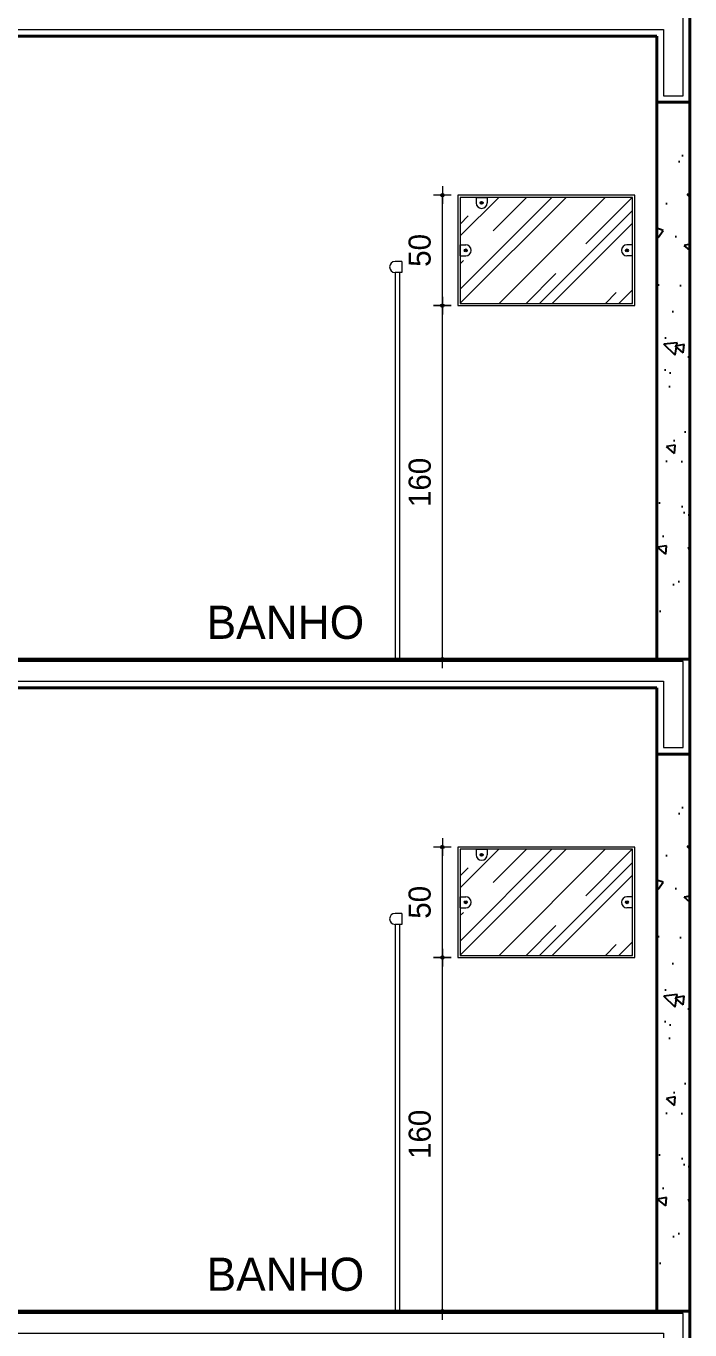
# Model space of a CAD drawing. Header units: millimetres. Extents: x 13204 to 24802, y 21209 to 40694.
# Drawn here: x 14769 to 15069, y 29468 to 30058 of the extents above; entities that cross this region are included whole.
import ezdxf

# ---------------------------------------------------------------- set-up
doc = ezdxf.new("R2010")
doc.units = ezdxf.units.MM
for name, color, linetype, lineweight in [('COTAS', 30, 'Continuous', 5), ('Hachura', 8, 'Continuous', 0), ('Moveis', 6, 'Continuous', 13), ('PAREDE', 1, 'Continuous', 40), ('Paredes', 1, 'Continuous', 40), ('PISO', 5, 'Continuous', 5), ('TEXTO', 4, 'Continuous', 5)]:
    doc.layers.add(name, color=color, linetype=linetype, lineweight=lineweight)
doc.layers.add('HACHURAS', color=8, linetype='Continuous')
doc.styles.add('LANA', font='stylu.ttf')
doc.dimstyles.new('COTA 50', dxfattribs={"dimscale": 0, "dimtxt": 10, "dimasz": 0.5, "dimexe": 1.25, "dimexo": 5, "dimgap": 5, "dimtad": 1, "dimdec": 0, "dimtxsty": 'LANA', "dimblk": 'cota', "dimcen": 2.5, "dimse2": 1, "dimclrd": 256, "dimclre": 256, "dimclrt": 256, "dimaunit": 1, "dimadec": 0, "dimazin": 0, "dimtfac": 1, "dimtdec": 0, "dimtmove": 0, "dimatfit": 3, "dimldrblk": 'DOTSMALL', "dimfxl": 5, "dimfxlon": 1, "dimtzin": 9, "dimlwd": -1, "dimlwe": -1, "dimarcsym": 0})

# ---------------------------------------------------------------- blocks, each defined once
blk = doc.blocks.new('cota')
at = {"layer": 'COTAS'}
blk.add_hatch(color=256, dxfattribs=at).paths.add_polyline_path([(-1.6, 0, 1), (1.6, 0, 1)])
for points in [[(-1.6, 0), (-8, 0)], [(0, 1.6), (0, 8)], [(8, 0), (1.6, 0)], [(0, -8), (0, -1.6)]]:
    blk.add_lwpolyline(points, dxfattribs=at)
blk.add_circle((0, 0), 1.6, dxfattribs=at)
blk = doc.blocks.new('*D955')
at = {"layer": 'COTAS', "transparency": 16777216}
for p, q in [((14957.18, 29477.06), (14957.18, 29636.06)), ((14952.18, 29476.56), (14958.43, 29476.56))]:
    blk.add_line(p, q, dxfattribs=at)
at = {"layer": 'Defpoints', "color": 0, "transparency": 16777216}
for p in [(14957.18, 29636.56), (14964.23, 29636.56), (14935.78, 29476.56)]:
    blk.add_point(p, dxfattribs=at)
at = {"layer": 'COTAS', "transparency": 16777216, "xscale": 0.5, "yscale": 0.5, "zscale": 0.5}
for p, rotation in [((14957.18, 29636.56), 90), ((14957.18, 29476.56), 270)]:
    blk.add_blockref('cota', p, dxfattribs=dict(at, rotation=rotation))
at = {"layer": 'COTAS', "transparency": 16777216, "insert": (14946.96, 29556.56), "char_height": 10, "attachment_point": 5, "rotation": 90, "style": 'LANA'}
blk.add_mtext('160', dxfattribs=at)
blk = doc.blocks.new('_DotSmall')
at = {"layer": 'PAREDE', "color": 0, "const_width": 0.5}
blk.add_lwpolyline([(-0.0625, 0, 1), (0.0625, 0, 1)], format="xyb", close=True, dxfattribs=at)
blk = doc.blocks.new('*D956')
at = {"layer": 'COTAS', "transparency": 16777216}
for p, q in [((14957.18, 29637.06), (14957.18, 29686.06)), ((14959.23, 29636.56), (14955.93, 29636.56))]:
    blk.add_line(p, q, dxfattribs=at)
at = {"layer": 'Defpoints', "color": 0, "transparency": 16777216}
for p in [(14957.18, 29686.56), (14964.23, 29686.56), (14964.23, 29636.56)]:
    blk.add_point(p, dxfattribs=at)
at = {"layer": 'COTAS', "transparency": 16777216, "xscale": 0.5, "yscale": 0.5, "zscale": 0.5}
for p, rotation in [((14957.18, 29686.56), 90), ((14957.18, 29636.56), 270)]:
    blk.add_blockref('cota', p, dxfattribs=dict(at, rotation=rotation))
at = {"layer": 'COTAS', "transparency": 16777216, "insert": (14946.93, 29661.56), "char_height": 10, "attachment_point": 5, "rotation": 90, "style": 'LANA'}
blk.add_mtext('50', dxfattribs=at)
blk = doc.blocks.new('*D960')
at = {"layer": 'COTAS', "transparency": 16777216}
for p, q in [((14957.18, 29772.06), (14957.18, 29931.06)), ((14952.18, 29771.56), (14958.43, 29771.56))]:
    blk.add_line(p, q, dxfattribs=at)
at = {"layer": 'Defpoints', "color": 0, "transparency": 16777216}
for p in [(14957.18, 29931.56), (14964.23, 29931.56), (14935.78, 29771.56)]:
    blk.add_point(p, dxfattribs=at)
at = {"layer": 'COTAS', "transparency": 16777216, "xscale": 0.5, "yscale": 0.5, "zscale": 0.5}
for p, rotation in [((14957.18, 29931.56), 90), ((14957.18, 29771.56), 270)]:
    blk.add_blockref('cota', p, dxfattribs=dict(at, rotation=rotation))
at = {"layer": 'COTAS', "transparency": 16777216, "insert": (14946.96, 29851.56), "char_height": 10, "attachment_point": 5, "rotation": 90, "style": 'LANA'}
blk.add_mtext('160', dxfattribs=at)
blk = doc.blocks.new('*D961')
at = {"layer": 'COTAS', "transparency": 16777216}
for p, q in [((14957.18, 29932.06), (14957.18, 29981.06)), ((14959.23, 29931.56), (14955.93, 29931.56))]:
    blk.add_line(p, q, dxfattribs=at)
at = {"layer": 'Defpoints', "color": 0, "transparency": 16777216}
for p in [(14957.18, 29981.56), (14964.23, 29981.56), (14964.23, 29931.56)]:
    blk.add_point(p, dxfattribs=at)
at = {"layer": 'COTAS', "transparency": 16777216, "xscale": 0.5, "yscale": 0.5, "zscale": 0.5}
for p, rotation in [((14957.18, 29981.56), 90), ((14957.18, 29931.56), 270)]:
    blk.add_blockref('cota', p, dxfattribs=dict(at, rotation=rotation))
at = {"layer": 'COTAS', "transparency": 16777216, "insert": (14946.93, 29956.56), "char_height": 10, "attachment_point": 5, "rotation": 90, "style": 'LANA'}
blk.add_mtext('50', dxfattribs=at)

msp = doc.modelspace()

# ---------------------------------------------------------------- hatches: boundary and pattern name
at = {"layer": 'Hachura'}
h = msp.add_hatch(dxfattribs=at)
h.set_pattern_fill('AR-RROOF', color=256, angle=45, style=0)
h.set_pattern_definition([(45, (14965.23, 29932.564), (21.5526, 57.4736), [381, -50.8, 127, -25.4]), (45, (14980.138, 29965.43), (-41.848, 5.927), [76.2, -8.382, 152.4, -19.05]), (45, (14958.945, 29956.81), (81.361, 105.4282), [203.2, -35.56, 101.6, -25.4])])
h.paths.add_polyline_path([(15043.23, 29980.56), (14965.23, 29980.56), (14965.23, 29932.56), (15043.23, 29932.56)])
h = msp.add_hatch(dxfattribs=at)
h.set_pattern_fill('AR-RROOF', color=256, angle=45, style=0)
h.set_pattern_definition([(45, (14965.23, 29637.564), (21.5526, 57.4736), [381, -50.8, 127, -25.4]), (45, (14980.138, 29670.43), (-41.848, 5.927), [76.2, -8.382, 152.4, -19.05]), (45, (14958.945, 29661.81), (81.361, 105.4282), [203.2, -35.56, 101.6, -25.4])])
h.paths.add_polyline_path([(15043.23, 29685.56), (14965.23, 29685.56), (14965.23, 29637.56), (15043.23, 29637.56)])
at = {"layer": 'HACHURAS'}
h = msp.add_hatch(dxfattribs=at)
h.set_pattern_fill('AR-CONC', color=256, scale=0.25, angle=90, style=0)
h.set_pattern_definition([(140, (15054.23, 29773.564), (3.985, 45.546), [4.7625, -52.3875]), (85, (15054.23, 29773.564), (-47.764, -8.811), [3.81, -41.91]), (190.45, (15054.563, 29777.36), (-43.779, 36.736), [4.0475, -44.5225]), (136.184, (15041.53, 29773.564), (10.51, 67.77), [7.144, -78.581]), (186.636, (15042.41, 29779.21), (-61.856, 59.351), [6.071, -66.784]), (81.184, (15041.53, 29773.564), (-61.856, 59.351), [5.715, -62.865]), (111, (15044.706, 29779.914), (25.5664, 37.904), [4.7625, -52.3875]), (56, (15044.706, 29779.914), (-46.047, 15.4505), [3.81, -41.91]), (161.451, (15046.836, 29783.072), (-20.481, 53.354), [4.0475, -44.5225]), (127.5, (15054.231, 29773.564), (-21.1388, 0.7722), [0, -41.402, 0, -42.545, 0, -42.0688]), (97.5, (15054.23, 29773.564), (-25.0451, 16.705), [0, -24.257, 0, -40.4495, 0, -16.0338]), (57.5, (15054.231, 29759.403), (1.4322, 33.8976), [0, -15.875, 0, -49.53, 0, -65.7225]), (47.5, (15054.23, 29753.053), (-6.3566, 37.0323), [0, -20.6375, 0, -32.893, 0, -46.6725])])
h.paths.add_polyline_path([(15069.23, 30023.56), (15054.23, 30023.56), (15054.23, 29773.56), (15069.23, 29773.56)])
h = msp.add_hatch(dxfattribs=at)
h.set_pattern_fill('AR-CONC', color=256, scale=0.25, angle=90, style=0)
h.set_pattern_definition([(140, (15054.23, 29478.564), (3.985, 45.546), [4.7625, -52.3875]), (85, (15054.23, 29478.564), (-47.764, -8.811), [3.81, -41.91]), (190.45, (15054.563, 29482.36), (-43.779, 36.736), [4.0475, -44.5225]), (136.184, (15041.53, 29478.564), (10.51, 67.77), [7.144, -78.581]), (186.636, (15042.41, 29484.21), (-61.856, 59.351), [6.071, -66.784]), (81.184, (15041.53, 29478.564), (-61.856, 59.351), [5.715, -62.865]), (111, (15044.706, 29484.914), (25.5664, 37.904), [4.7625, -52.3875]), (56, (15044.706, 29484.914), (-46.047, 15.4505), [3.81, -41.91]), (161.451, (15046.836, 29488.072), (-20.481, 53.354), [4.0475, -44.5225]), (127.5, (15054.231, 29478.564), (-21.1388, 0.7722), [0, -41.402, 0, -42.545, 0, -42.0688]), (97.5, (15054.23, 29478.564), (-25.0451, 16.705), [0, -24.257, 0, -40.4495, 0, -16.0338]), (57.5, (15054.231, 29464.403), (1.4322, 33.8976), [0, -15.875, 0, -49.53, 0, -65.7225]), (47.5, (15054.23, 29458.053), (-6.3566, 37.0323), [0, -20.6375, 0, -32.893, 0, -46.6725])])
h.paths.add_polyline_path([(15069.23, 29728.56), (15054.23, 29728.56), (15054.23, 29478.56), (15069.23, 29478.56)])

# ---------------------------------------------------------------- linework, layer by layer
at = {"layer": 'Moveis'}
for points in [[(15044.23, 29981.56), (14964.23, 29981.56), (14964.23, 29931.56), (15044.23, 29931.56), (15044.23, 29981.56)], [(15044.23, 29686.56), (14964.23, 29686.56), (14964.23, 29636.56), (15044.23, 29636.56), (15044.23, 29686.56)]]:
    msp.add_lwpolyline(points, dxfattribs=at)
at = {"layer": 'Paredes'}
for p, q in [((15069.23, 30068.56), (15069.23, 29773.56)), ((14741.78, 30053.56), (15054.23, 30053.56)), ((15054.23, 30053.56), (15054.23, 29771.56)), ((15054.23, 30023.56), (15069.23, 30023.56)), ((15069.23, 29771.56), (14741.78, 29771.56)), ((15069.23, 29773.56), (15069.23, 29478.56)), ((14741.78, 29758.56), (15054.23, 29758.56)), ((15054.23, 29758.56), (15054.23, 29476.56)), ((15054.23, 29728.56), (15069.23, 29728.56)), ((15069.23, 29476.56), (14741.78, 29476.56)), ((15069.23, 29478.56), (15069.23, 29183.56))]:
    msp.add_line(p, q, dxfattribs=at)
at = {"layer": 'PISO'}
for p, q in [((14972.45, 29980.56), (14972.45, 29978.06)), ((14972.45, 29980.56), (14977.45, 29980.56)), ((14977.45, 29980.56), (14977.45, 29978.06)), ((14965.23, 29959.06), (14967.73, 29959.06)), ((14965.23, 29954.06), (14965.23, 29959.06)), ((15043.23, 29959.06), (15040.73, 29959.06)), ((15043.23, 29954.06), (15043.23, 29959.06)), ((14938.78, 29951.56), (14935.78, 29951.56)), ((14938.78, 29951.56), (14938.78, 29946.56)), ((14965.23, 29954.06), (14967.73, 29954.06)), ((15043.23, 29954.06), (15040.73, 29954.06)), ((14938.78, 29946.56), (14935.78, 29946.56)), ((14935.78, 29946.56), (14935.78, 29771.56)), ((14937.78, 29946.56), (14937.78, 29771.56)), ((14972.45, 29685.56), (14972.45, 29683.06)), ((14972.45, 29685.56), (14977.45, 29685.56)), ((14977.45, 29685.56), (14977.45, 29683.06)), ((14965.23, 29664.06), (14967.73, 29664.06)), ((14965.23, 29659.06), (14965.23, 29664.06)), ((15043.23, 29664.06), (15040.73, 29664.06)), ((15043.23, 29659.06), (15043.23, 29664.06)), ((14938.78, 29656.56), (14935.78, 29656.56)), ((14938.78, 29656.56), (14938.78, 29651.56)), ((14965.23, 29659.06), (14967.73, 29659.06)), ((15043.23, 29659.06), (15040.73, 29659.06)), ((14938.78, 29651.56), (14935.78, 29651.56)), ((14935.78, 29651.56), (14935.78, 29476.56)), ((14937.78, 29651.56), (14937.78, 29476.56))]:
    msp.add_line(p, q, dxfattribs=at)
for points in [[(13769.78, 30065.56), (13769.78, 30026.56), (13778.78, 30026.56), (13778.78, 30056.56), (14209.78, 30056.56), (14209.78, 30026.56), (14218.78, 30026.56), (14218.78, 30056.56), (14344.78, 30056.56), (14344.78, 30026.56), (14353.78, 30026.56), (14353.78, 30056.56), (14729.78, 30056.56), (14729.78, 30026.56), (14738.78, 30026.56), (14738.78, 30056.56), (15057.23, 30056.56), (15057.23, 30026.56), (15066.23, 30026.56), (15066.23, 30065.56)], [(13769.78, 29770.56), (13769.78, 29731.56), (13778.78, 29731.56), (13778.78, 29761.56), (14209.78, 29761.56), (14209.78, 29731.56), (14218.78, 29731.56), (14218.78, 29761.56), (14344.78, 29761.56), (14344.78, 29731.56), (14353.78, 29731.56), (14353.78, 29761.56), (14729.78, 29761.56), (14729.78, 29731.56), (14738.78, 29731.56), (14738.78, 29761.56), (15057.23, 29761.56), (15057.23, 29731.56), (15066.23, 29731.56), (15066.23, 29770.56)], [(13769.78, 29475.56), (13769.78, 29436.56), (13778.78, 29436.56), (13778.78, 29466.56), (14209.78, 29466.56), (14209.78, 29436.56), (14218.78, 29436.56), (14218.78, 29466.56), (14344.78, 29466.56), (14344.78, 29436.56), (14353.78, 29436.56), (14353.78, 29466.56), (14729.78, 29466.56), (14729.78, 29436.56), (14738.78, 29436.56), (14738.78, 29466.56), (15057.23, 29466.56), (15057.23, 29436.56), (15066.23, 29436.56), (15066.23, 29475.56)]]:
    msp.add_lwpolyline(points, close=True, dxfattribs=at)
for points in [[(15043.23, 29980.56), (14965.23, 29980.56), (14965.23, 29932.56), (15043.23, 29932.56), (15043.23, 29980.56)], [(15043.23, 29685.56), (14965.23, 29685.56), (14965.23, 29637.56), (15043.23, 29637.56), (15043.23, 29685.56)]]:
    msp.add_lwpolyline(points, dxfattribs=at)
for centre, radius in [((14974.95, 29978.06), 0.647), ((14974.95, 29978.06), 0.347), ((14967.73, 29956.56), 0.647), ((14967.73, 29956.56), 0.347), ((15040.73, 29956.56), 0.647), ((15040.73, 29956.56), 0.347), ((14974.95, 29683.06), 0.647), ((14974.95, 29683.06), 0.347), ((14967.73, 29661.56), 0.647), ((14967.73, 29661.56), 0.347), ((15040.73, 29661.56), 0.647), ((15040.73, 29661.56), 0.347)]:
    msp.add_circle(centre, radius, dxfattribs=at)
for centre, start, end in [((14974.95, 29978.06), 180, 0), ((14967.73, 29956.56), 270, 90), ((15040.73, 29956.56), 90, 270), ((14935.78, 29949.06), 90, 270), ((14974.95, 29683.06), 180, 0), ((14967.73, 29661.56), 270, 90), ((15040.73, 29661.56), 90, 270), ((14935.78, 29654.06), 90, 270)]:
    msp.add_arc(centre, 2.5, start, end, dxfattribs=at)

# ---------------------------------------------------------------- texts
at = {"layer": 'TEXTO', "char_height": 15, "width": 175.9752, "attachment_point": 5, "style": 'LANA'}
for insert in [(14886.1, 29788.16), (14886.1, 29493.16)]:
    msp.add_mtext('BANHO', dxfattribs=dict(at, insert=insert))

# ---------------------------------------------------------------- dimensions: what is measured, and where the dimension line sits
at = {"layer": 'COTAS'}
for base, p1, p2, override, picture, middle in [((14957.18, 29981.56), (14964.23, 29931.56), (14964.23, 29981.56), {"dimscale": 1, "dimtmove": 1, "dimarcsym": 2}, '*D961', (14946.93, 29956.56)), ((14957.18, 29931.56), (14935.78, 29771.56), (14964.23, 29931.56), {"dimscale": 1, "dimarcsym": 2}, '*D960', (14946.96, 29851.56)), ((14957.18, 29686.56), (14964.23, 29636.56), (14964.23, 29686.56), {"dimscale": 1, "dimtmove": 1, "dimarcsym": 2}, '*D956', (14946.93, 29661.56)), ((14957.18, 29636.56), (14935.78, 29476.56), (14964.23, 29636.56), {"dimscale": 1, "dimarcsym": 2}, '*D955', (14946.96, 29556.56))]:
    dim = msp.add_linear_dim(base=base, p1=p1, p2=p2, angle=90, dimstyle='COTA 50', override=override, dxfattribs=at)
    dim.commit()
    dim.dimension.update_dxf_attribs({"geometry": picture, "text_midpoint": middle})

doc.saveas('drawing.dxf')
